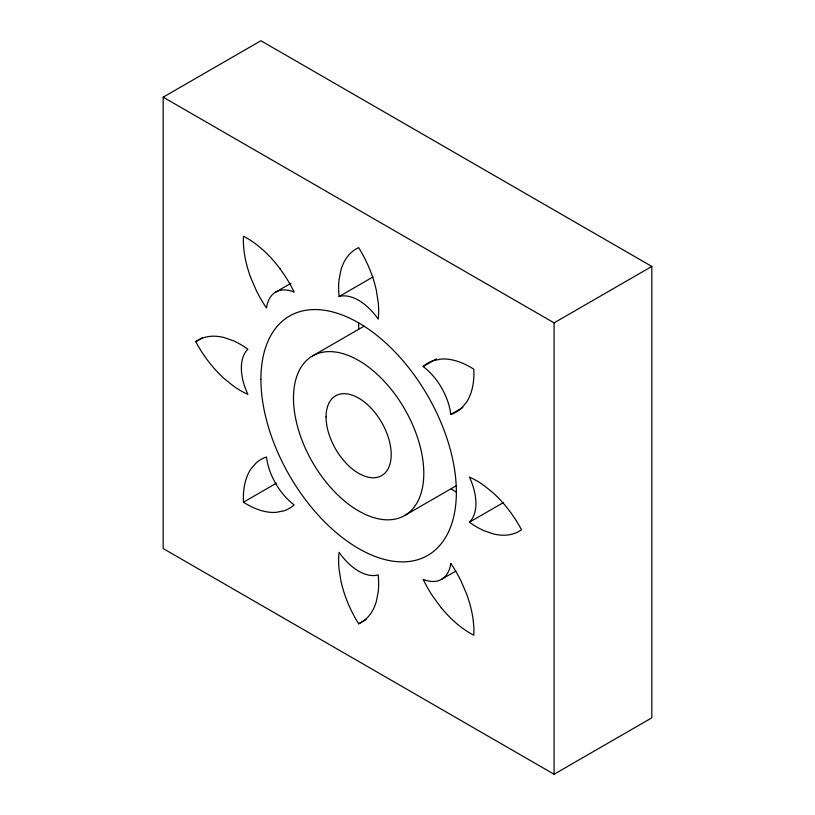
<?xml version="1.0" encoding="UTF-8"?>
<svg xmlns="http://www.w3.org/2000/svg" width="815" height="815" viewBox="0 0 815 815"><rect width="100%" height="100%" fill="white"/><g stroke="black" fill="none" stroke-linecap="round" stroke-linejoin="round"><path stroke-width="1.22" d="M163.183 97.168L260.912 40.75L651.817 266.444L651.817 717.832L554.088 774.25L163.183 548.556L163.183 97.168L554.088 322.862L651.817 266.444M275.714 292.086L291.087 283.202M195.753 341.679A84.668 48.88 60 0 1 223.993 337.522L233.436 340.792A84.668 48.88 60 0 1 247.882 349.197A46.068 26.6 60 0 0 247.882 394.338A84.668 48.88 60 0 1 233.436 386.065L223.993 378.425A84.668 48.88 60 0 1 195.753 341.679L202.344 337.868M339.091 296.538A46.068 26.6 60 0 1 378.18 319.103A84.668 48.88 60 0 0 378.241 302.467L376.347 290.456A84.668 48.88 60 0 0 358.641 247.638A84.668 48.88 60 0 0 340.925 270.01L339.03 279.83A84.668 48.88 60 0 0 339.091 296.538L373.127 276.876M312.563 355.921L364.173 326.122M423.138 366.556A84.668 48.88 60 0 1 433.305 360.597L441.322 359.048A84.668 48.88 60 0 1 473.81 369.215A84.668 48.88 60 0 1 466.374 402.427L461.025 408.61A84.668 48.88 60 0 1 450.777 414.428A46.068 26.6 60 0 0 423.138 366.556L436.31 358.946M243.461 502.203A84.668 48.88 60 0 0 275.949 512.37L283.966 510.832A84.668 48.88 60 0 0 294.144 504.872A46.068 26.6 60 0 1 266.495 456.991A84.668 48.88 60 0 0 256.246 462.818L250.908 468.992A84.668 48.88 60 0 0 243.461 502.203L276.407 483.193M450.777 414.428L462.849 407.459M404.709 515.508L456.319 485.709M469.399 522.221A46.068 26.6 60 0 0 469.399 477.091A84.668 48.88 60 0 1 483.835 485.363L493.289 493.004A84.668 48.88 60 0 1 521.519 529.75A84.668 48.88 60 0 1 493.289 533.896L483.835 530.626A84.668 48.88 60 0 1 469.399 522.221L503.436 502.57M358.641 623.791A84.668 48.88 60 0 0 376.347 601.419L378.241 591.588A84.668 48.88 60 0 0 378.18 574.891A46.068 26.6 60 0 1 339.091 552.315A84.668 48.88 60 0 0 339.03 568.962L340.925 580.963A84.668 48.88 60 0 0 358.641 623.791L366.322 619.349M441.557 579.343L455.84 571.101M554.088 322.862L554.088 774.25M456.359 492.138A138.204 79.799 60 0 1 451.276 489.041M358.773 328.812A138.204 79.799 60 0 1 358.641 322.862M280.065 268.848L275.949 263.571A84.668 48.88 60 0 0 243.461 236.228A84.668 48.88 60 0 0 250.908 278.027L256.246 290.385A84.668 48.88 60 0 0 266.495 308.039A46.068 26.6 60 0 1 294.144 292.086A84.668 48.88 60 0 0 283.966 274.38L280.065 268.848M441.322 607.847L433.305 597.049A84.668 48.88 60 0 1 423.138 579.343A46.068 26.6 60 0 0 450.777 563.379A84.668 48.88 60 0 1 461.025 581.044L466.374 593.391A84.668 48.88 60 0 1 473.81 635.201A84.668 48.88 60 0 1 441.322 607.847M326.061 416.903A46.068 26.6 60 0 0 374.92 477.692A46.068 26.6 60 0 0 374.92 412.543A46.068 26.6 60 0 0 326.061 416.903M293.481 398.097A92.136 53.199 60 0 0 391.21 519.675A92.136 53.199 60 0 0 391.21 389.366A92.136 53.199 60 0 0 293.481 398.097M260.912 379.291A138.204 79.799 60 0 0 407.5 561.647A138.204 79.799 60 0 0 407.5 366.19A138.204 79.799 60 0 0 260.912 379.291"/></g></svg>
